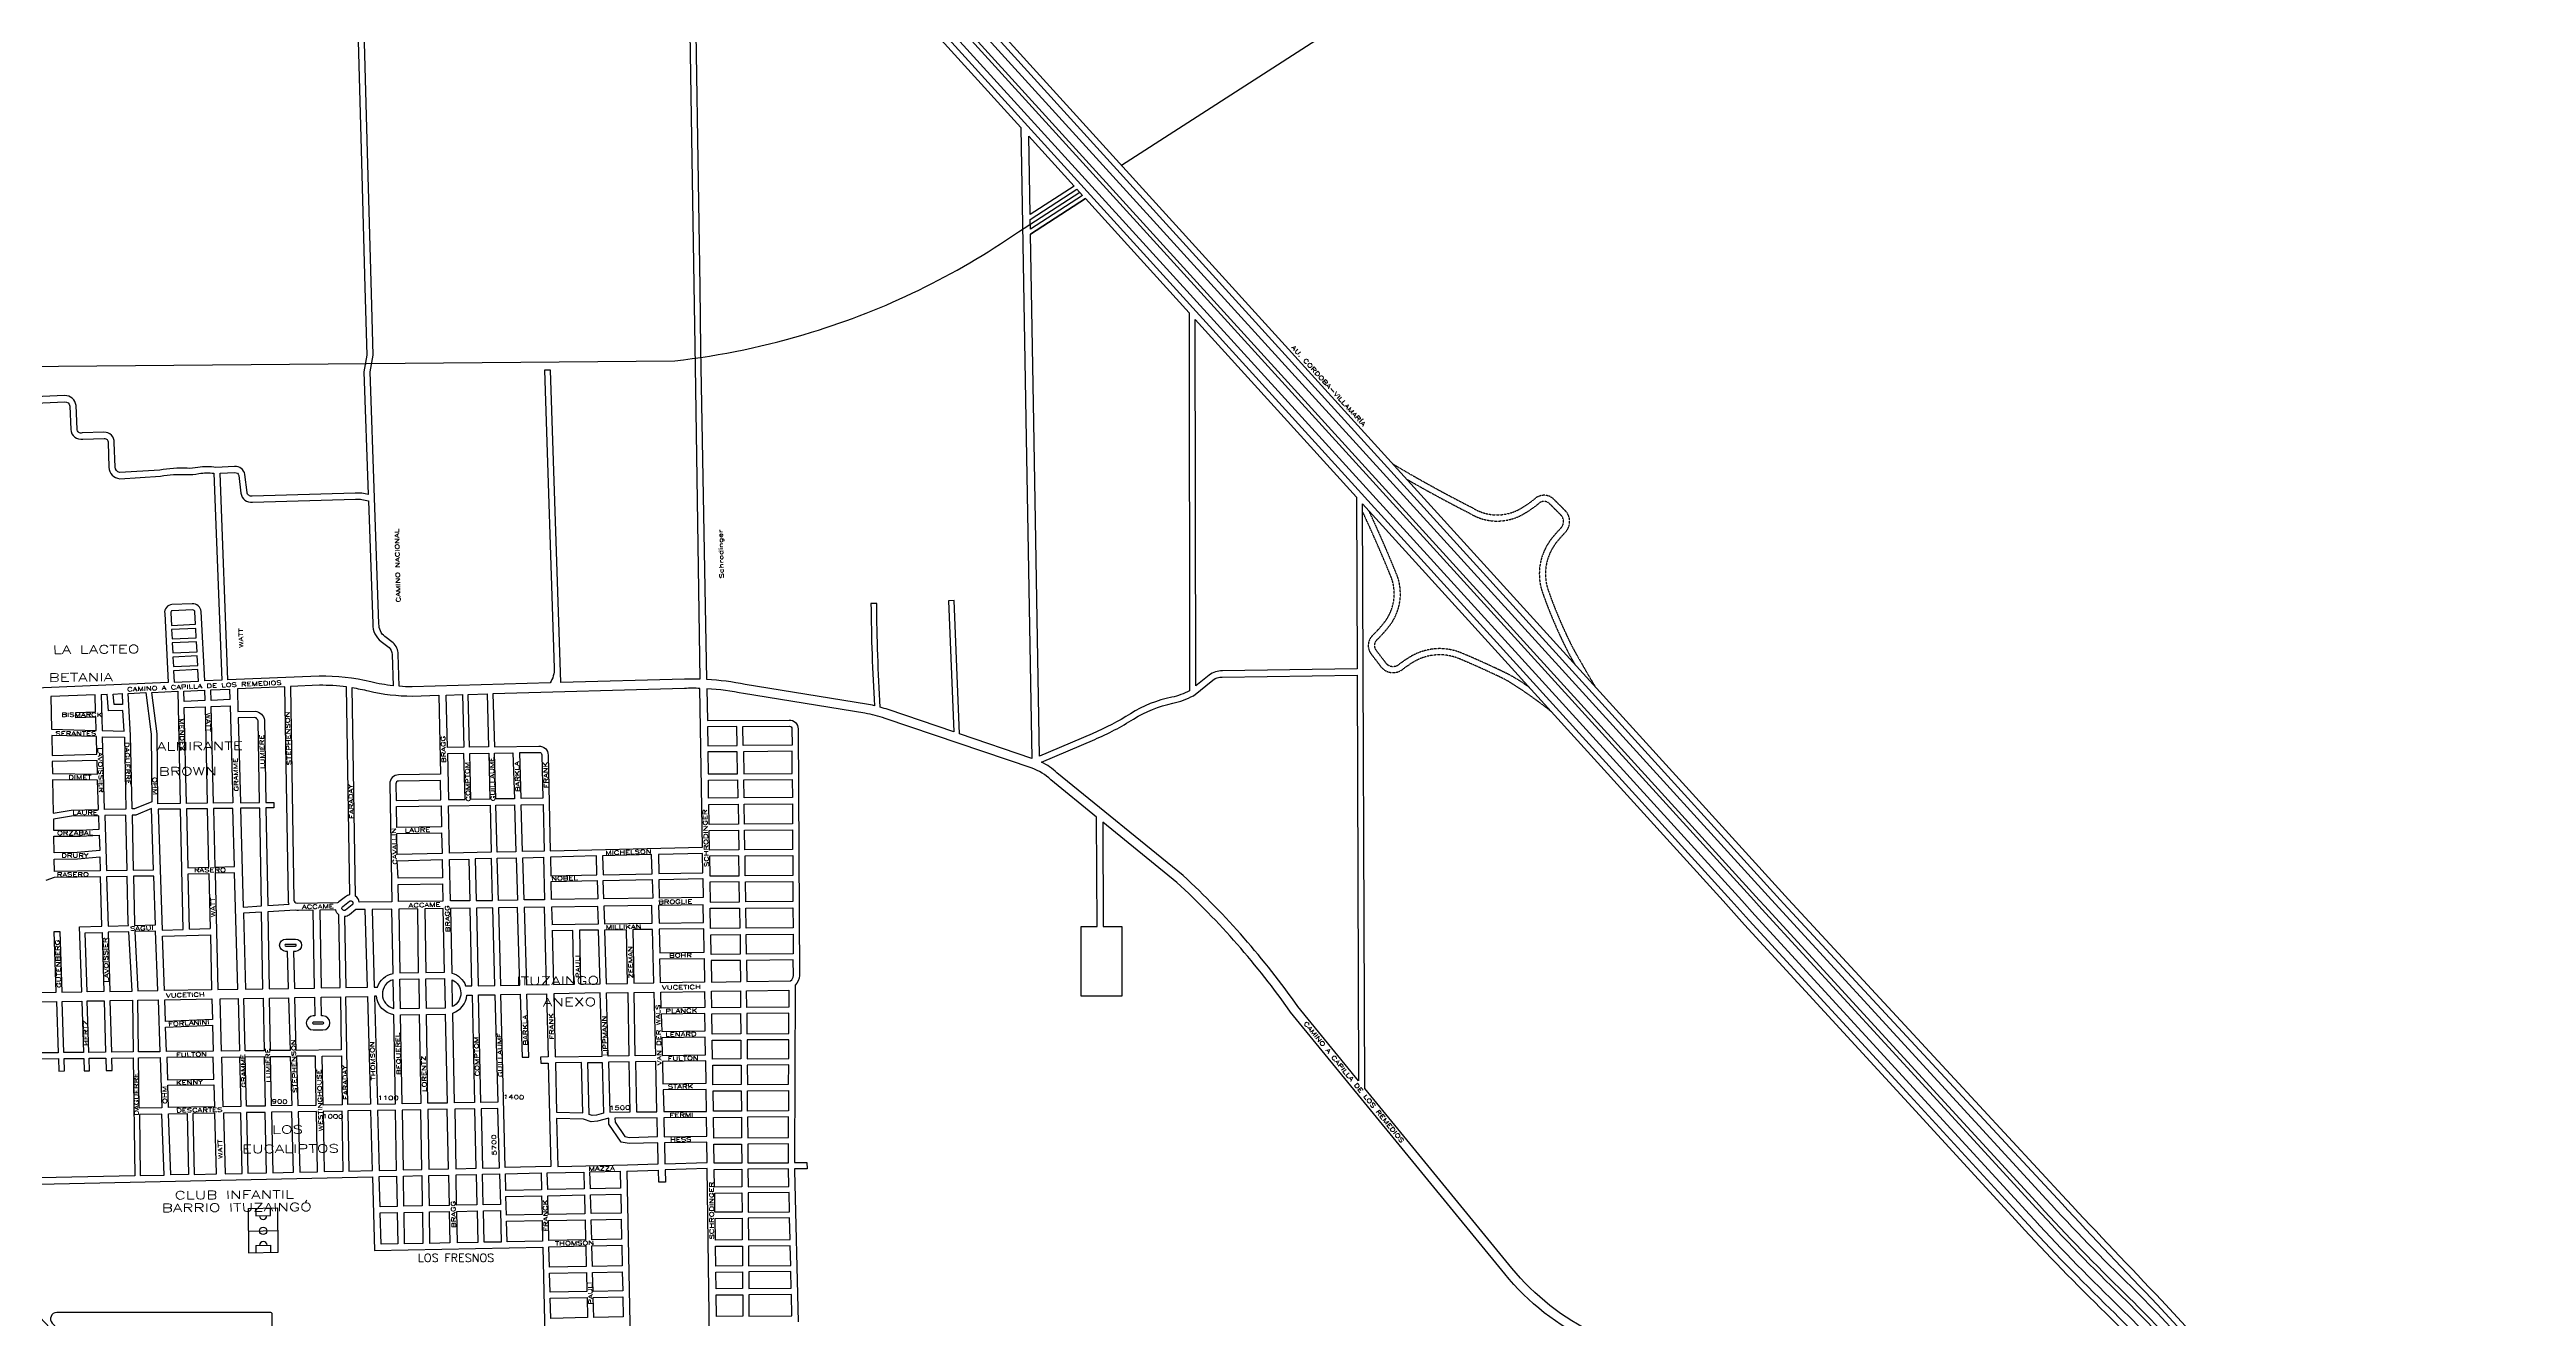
# Model space of a CAD drawing. Header units: millimetres. Extents: x 4374322 to 4409026, y 6503580 to 6534206.
# Drawn here: x 4396154 to 4402188, y 6518503 to 6521593 of the extents above; entities that cross this region are included whole.
import ezdxf

# ---------------------------------------------------------------- set-up
doc = ezdxf.new("R2010")
doc.units = ezdxf.units.MM
doc.linetypes.add('Xref2-Master$0$HIDDEN', pattern=[0.375, 0.25, -0.125])
for name, color, linetype in [('FERROCARRIL', 252, 'VÍAS'), ('LINEA CALLE', 252, 'Continuous'), ('NOMBRE BARRIO', 8, 'Continuous'), ('NOMBRE CALLE', 252, 'Continuous')]:
    doc.layers.add(name, color=color, linetype=linetype)
doc.styles.add('ROMANS', font='romans')
doc.linetypes.add('VÍAS', pattern='A,3.81,[130,ltypeshp.shx,S=6.35,R=0,X=0,Y=0],3.81', length=7.62)

msp = doc.modelspace()

# ---------------------------------------------------------------- linework, layer by layer
at = {"layer": 'FERROCARRIL', "ltscale": 0.3, "transparency": 33554687}
msp.add_line((4398765.9, 6521310.9), (4399699.3, 6521912.7), dxfattribs=at)
msp.add_lwpolyline([(4395197.4, 6520803.6), (4396081.8, 6520820.8), (4397677.6, 6520834.8, 0.046555), (4398010.7, 6520904.2, 0.076926), (4398514.5, 6521148.8), (4398663.9, 6521245.2)], format="xyb", dxfattribs=at)
at = {"layer": 'LINEA CALLE', "transparency": 33554687}
for p, q in [((4397954.5, 6518867), (4397954.5, 6518867)), ((4396638.5, 6518770.2), (4396710.5, 6518771.9)), ((4396638.5, 6518770.2), (4396639.3, 6518662.2)), ((4396656.5, 6518770.6), (4396656.6, 6518752.6)), ((4396692.6, 6518753.5), (4396692.5, 6518771.5)), ((4396711.3, 6518663.9), (4396710.5, 6518771.9)), ((4396638.9, 6518715), (4396710.9, 6518716.7)), ((4396656.6, 6518752.6), (4396692.6, 6518753.5)), ((4396639.3, 6518662.2), (4396711.3, 6518663.9)), ((4396657.2, 6518680.6), (4396693.2, 6518681.5)), ((4396657.2, 6518680.6), (4396657.3, 6518662.6)), ((4396693.3, 6518663.5), (4396693.2, 6518681.5))]:
    msp.add_line(p, q, dxfattribs=at)
for points in [[(4395979.3, 6524015.7, -0.087936), (4396432.7, 6523756.1, -0.032249), (4396567.6, 6523628), (4396929.8, 6523231.3), (4400305.9, 6519521.2), (4400325.3, 6519499.8), (4400724.8, 6519064.6), (4400994.3, 6518771, 0.014035), (4401203, 6518556, -0.023084), (4401365.4, 6518382.6, 0.013224), (4401506.9, 6518225.4, -0.003871), (4401729, 6517987.6, -0.012101), (4401888.2, 6517806.1, 0.020254), (4402005, 6517677.1, -0.009382), (4402102.8, 6517573.7)], [(4402116.6, 6517573.7, 0.009995), (4402012.3, 6517684.2, -0.020254), (4401896, 6517812.6, 0.012101), (4401736.6, 6517994.6, 0.003871), (4401514.3, 6518232.4, -0.013224), (4401373.2, 6518389.2, 0.023084), (4401210.2, 6518563.3, -0.014035), (4401001.8, 6518777.9), (4400734.1, 6519069.6), (4400332.9, 6519506.8), (4400319.5, 6519521.5), (4396956.9, 6523216.5), (4396680.6, 6523518.9, 0.06518), (4396342, 6523844, 0.054311), (4396075.3, 6523995.5, 0.047949)], [(4397490.9, 6522580.8), (4397480.9, 6522571.4), (4396887.9, 6523216.9), (4396676.5, 6523449.1, 0.111269), (4396144.4, 6523895.5, -0.380609), (4396174.6, 6523903.3, -0.049984), (4396418, 6523738.5, -0.032236), (4396550.6, 6523612.4), (4396912.8, 6523215.8), (4400276.5, 6519520.7), (4400308.7, 6519484.6), (4400704.3, 6519053.7), (4400977.7, 6518755.7, 0.014035), (4401187.3, 6518539.9, -0.023084), (4401348.3, 6518368, 0.013224), (4401490.6, 6518209.9, -0.003871), (4401712.5, 6517972.4, -0.012101), (4401870.9, 6517791.7, 0.020254), (4401988.9, 6517661.3, -0.008019), (4402072.3, 6517573.7)], [(4402046.4, 6517573.7, 0.00685), (4401975.4, 6517648, -0.020254), (4401856.3, 6517779.5, 0.012101), (4401698.5, 6517959.5, 0.003871), (4401476.8, 6518196.8, -0.013224), (4401333.8, 6518355.6, 0.023084), (4401174, 6518526.3, -0.014035), (4400963.7, 6518742.9), (4400686.9, 6519044.5), (4400294.7, 6519471.8), (4400251.1, 6519520.3), (4397950.1, 6522053.3), (4397536.1, 6522511.4), (4397491, 6522560.4), (4397501, 6522569.7)], [(4396895.2, 6522027.4), (4396913.5, 6521348.7), (4396922.5, 6521013.2), (4396927, 6520848.2), (4396920.2, 6520808.2), (4396930.7, 6520509.6, 0.066536), (4396899.1, 6520512.9), (4396647.7, 6520505.5, -0.433115), (4396635.7, 6520514.2), (4396630.2, 6520558.3, 0.386089), (4396605.1, 6520577.5), (4396559.9, 6520575.4, 0.080706), (4396515.8, 6520574.8, -0.053089), (4396489.4, 6520573, 0.049636), (4396423, 6520568.9), (4396325.8, 6520562.7, -0.360317), (4396314, 6520576.2), (4396312.1, 6520635.5, 0.436165), (4396287, 6520660.9), (4396233.9, 6520659.1, -0.484763), (4396221.4, 6520668.2), (4396218.9, 6520725.8, 0.398944), (4396191.1, 6520750), (4396119.4, 6520746.9, -0.424808)], [(4397710.5, 6521890.8), (4397723.9, 6521020.4), (4397726.9, 6520820.9), (4397738.6, 6520059.5, 0.014722), (4397701, 6520059.6), (4397400.2, 6520051.1), (4397374.9, 6520812.4), (4397359.9, 6520812), (4397384, 6520086.5, -0.158202), (4397373.6, 6520050.4), (4397037.7, 6520040.9, -0.018066), (4397006.2, 6520042.1), (4397003.7, 6520120.2, 0.192642), (4396991.5, 6520148.2), (4396971.3, 6520163.4, -0.244844), (4396956.9, 6520193.9), (4396935.2, 6520808.3), (4396942.8, 6520848.4), (4396938.7, 6520999.1), (4396929.2, 6521342.4), (4396910.2, 6522028)], [(4397939, 6522043.2), (4398520.5, 6521403), (4398533, 6520692.6), (4398547.5, 6519866.3), (4398371.4, 6519926.1), (4398358.1, 6520250.9), (4398344.1, 6520250.4), (4398357.2, 6519930.9), (4398197, 6519985.3, 0.015917), (4398178.1, 6519991.3, -0.012782), (4398169.4, 6520244.1), (4398155.4, 6520244, 0.012558), (4398163.9, 6519994.9, 0.015962), (4398144.3, 6519998.7), (4397849.3, 6520046.4, 0.037063), (4397755.5, 6520058.8), (4397741.3, 6520863.4), (4397739, 6521014.3), (4397725.5, 6521891.9, 0.385871)], [(4402168.2, 6517573.7, -0.002214), (4402140.5, 6517605.2, -0.021383), (4401966.3, 6517795.3, -0.011179), (4401824.4, 6517956.4), (4401288.7, 6518537, -0.005222), (4401056.9, 6518781.7), (4400771.5, 6519089.5), (4400379.3, 6519512.5), (4400370.3, 6519522.4), (4398070.8, 6522053.8), (4398045.9, 6522053.2), (4400349.4, 6519522), (4400754.6, 6519080.5), (4401018.4, 6518793.1, 0.014035), (4401225.8, 6518579.5, -0.023084), (4401390.3, 6518403.8, 0.013224), (4401530.6, 6518247.9, -0.003871), (4401753.1, 6518009.8, -0.012101), (4401913.3, 6517827, 0.020254), (4402028.4, 6517700, -0.010748), (4402141, 6517580.2, 0.000025), (4402147, 6517573.7)], [(4402188.3, 6517573.7, -0.002947), (4402151.4, 6517615.4, -0.021453), (4401977.6, 6517805.2, -0.011214), (4401835.7, 6517966.4), (4401299.6, 6518547.3, -0.005225), (4401067.9, 6518791.9), (4400785.2, 6519096.8), (4400390.2, 6519522.7), (4398090.6, 6522054.3), (4398450.4, 6522062.6, 0.143979), (4398500.8, 6522026.3), (4398673, 6521965.7), (4398907.1, 6521883.3, -0.226975), (4398963.5, 6521827, 0.205852), (4398975.7, 6521813.8), (4399292.3, 6521642.3)], [(4398677.8, 6521229.9), (4398930.2, 6520952), (4398931.6, 6520032.3, 0.014307), (4398931.7, 6520031.4, -0.071908), (4398888, 6520015.6, 0.089867), (4398787.3, 6519975.2, -0.039147), (4398694.6, 6519926.6), (4398566.3, 6519871.8), (4398552, 6520684.9), (4398543.9, 6521143.6), (4398677.8, 6521229.9), (4398543.9, 6521143.6)], [(4396120.2, 6520731.9), (4396191.7, 6520735, -0.391095), (4396204, 6520724.7), (4396206.4, 6520667.6, 0.457056), (4396235.8, 6520644.2), (4396287.5, 6520645.9, -0.449808), (4396297.1, 6520635.7), (4396299, 6520575.7, 0.379291), (4396325.5, 6520547.7), (4396424.6, 6520554, -0.050203), (4396488.9, 6520558, 0.053089), (4396518.4, 6520560.1, -0.075089), (4396555, 6520561), (4396574.1, 6520057.1), (4396532.4, 6520055.3), (4396523.7, 6520224.2, 0.416323), (4396501.9, 6520243), (4396452.7, 6520241, 0.44299), (4396435, 6520219.7), (4396443, 6520051.5), (4396121.4, 6520038)], [(4396931.3, 6520493.9), (4396941.9, 6520193.9, 0.241805), (4396962.3, 6520151.5), (4396981.5, 6520136.9, -0.184039), (4396988.7, 6520119.7), (4396991.1, 6520043.5, -0.031601), (4396936.8, 6520052.9, 0.061321), (4396811.5, 6520067.1), (4396589.1, 6520057.7), (4396570, 6520560.9), (4396606.1, 6520562.6, -0.382661), (4396615.3, 6520555.9), (4396620.8, 6520512.3, 0.415821), (4396649, 6520490.5), (4396899.5, 6520497.9, -0.076591), (4396931.3, 6520493.9)], [(4399353.2, 6520486.4), (4400231.1, 6519519.9), (4400283.7, 6519461.6), (4400673.3, 6519037.2), (4400952.7, 6518732.8, 0.014035), (4401163.6, 6518515.5, -0.023084), (4401322.4, 6518345.9, 0.000981), (4401332.8, 6518333.8), (4401222, 6517826.3, -0.034898), (4400761.1, 6518027), (4399919.7, 6518465.6, -0.109355), (4399716.6, 6518625.5), (4399358.5, 6519063), (4399353.2, 6520486.4)], [(4396612, 6520036.1), (4396613.5, 6519980.8), (4396655.5, 6519981.3, -0.347999), (4396677.8, 6519959.7), (4396681.4, 6519759.1), (4396700.5, 6519759.3), (4396700.7, 6519746.1), (4396681.7, 6519745.9), (4396686, 6519508.3), (4396737.9, 6519511.4, -0.093695), (4396736.2, 6519520.2), (4396727.4, 6520041), (4396612, 6520036.1)], [(4396877.6, 6520040.8, 0.033262), (4396812.1, 6520044.6), (4396741.1, 6520041.6), (4396749.9, 6519521.7, 0.415232), (4396757.5, 6519514.3), (4396857.1, 6519515.7, -0.037343), (4396859.4, 6519517.8), (4396875.5, 6519530.5, -0.143011), (4396886.1, 6519534.8), (4396877.6, 6520040.8)], [(4396891.3, 6520038.9, -0.020772), (4396931.5, 6520031, 0.058557), (4397038, 6520018.4), (4397102.7, 6520020.2), (4397106.6, 6519827.9), (4397004.4, 6519826.4, 0.421717), (4396983.3, 6519804.6), (4396988.3, 6519517.5), (4396908.6, 6519516.4, 0.219574), (4396899.9, 6519531.2), (4396899.9, 6519531.2), (4396891.3, 6520038.9)], [(4399910, 6518445.3, -0.109355), (4399699.2, 6518611.3), (4399177.4, 6519248.7, 0.053363), (4398900.8, 6519564.6), (4398720, 6519711.6), (4398721.3, 6519457.2), (4398766.2, 6519457.2), (4398766.2, 6519287.6), (4398667.7, 6519287.6), (4398667.7, 6519457.2), (4398706.3, 6519457.2), (4398704.9, 6519723.8), (4398593.5, 6519814.4, 0.112001), (4398547.8, 6519842.5), (4398189.7, 6519964.1, 0.043761), (4398140.7, 6519976.5), (4397845.2, 6520024.3, 0.036602), (4397755.8, 6520036.2), (4397757, 6519958.5), (4397956.3, 6519960, -0.422035), (4397977.9, 6519938.6), (4397981.4, 6519337.6, -0.22354), (4397970.4, 6519314.6), (4397969.5, 6518882.2), (4397999.5, 6518882.4), (4398000.2, 6518867.4), (4397969.5, 6518867.2), (4397969.5, 6518863.3), (4397978.1, 6518494.2)], [(4396815.8, 6519307.6), (4396862.5, 6519308.3), (4396859.5, 6519485.5), (4396859.5, 6519485.5), (4396859.5, 6519485.5, -0.179488), (4396852, 6519497.6), (4396812.6, 6519497.1), (4396815.8, 6519307.6)], [(4396876.3, 6519308.6), (4396928.7, 6519309.4), (4396923.5, 6519498.6), (4396923.5, 6519498.6), (4396923.5, 6519498.6), (4396900.9, 6519498.3), (4396884.8, 6519485.6, -0.153512), (4396873.3, 6519481.2), (4396873.3, 6519481.2), (4396873.3, 6519481.2), (4396876.3, 6519308.6)], [(4396991.6, 6519327.7, 0.77358), (4396992.8, 6519257.8), (4396991.6, 6519327.7)], [(4396950.5, 6519287.3), (4396945.9, 6519287.2), (4396953.1, 6519024.6), (4396953.1, 6519024.6), (4396996.9, 6519025.3), (4396993.1, 6519242.5, -0.336686), (4396950.5, 6519287.3)], [(4397183.9, 6519290.4), (4397189.9, 6519028.5), (4397141.1, 6519027.7), (4397136.7, 6519246.4, 0.29629), (4397171.1, 6519290.2), (4397183.9, 6519290.4)]]:
    msp.add_lwpolyline(points, format="xyb", dxfattribs=at)
for points in [[(4398539.7, 6521381.9), (4398650.3, 6521260.2), (4398543.1, 6521191), (4398539.7, 6521381.9)], [(4396512.5, 6520150.4), (4396453.4, 6520147.7), (4396454.6, 6520123.4), (4396513.7, 6520126), (4396512.5, 6520150.4)], [(4396280.5, 6520022.1), (4396283, 6519934.3), (4396336, 6519932.9), (4396333.3, 6519983), (4396297.8, 6519982.6), (4396294.5, 6520022.7)], [(4396280.5, 6520022.1), (4396294.5, 6520022.7)], [(4396403.5, 6519761.1), (4396361.6, 6519743.6), (4396355.3, 6519743.5), (4396351.6, 6519923.2), (4396346.1, 6520024.9), (4396388.6, 6520026.7), (4396401.2, 6519931.5), (4396402, 6519925.7), (4396403.5, 6519761.1)], [(4396466.6, 6520030), (4396473, 6519756.5), (4396418.5, 6519755.8), (4396416.9, 6519926.8), (4396403.6, 6520027.3), (4396466.6, 6520030)], [(4396482.2, 6520005.3), (4396481.6, 6520030.6), (4396532.2, 6520032.8), (4396532.8, 6520007.3), (4396482.1, 6520005.3)], [(4396547.2, 6520033.4), (4396593.1, 6520035.3), (4396593.8, 6520009.8), (4396547.8, 6520007.9), (4396547.2, 6520033.4)], [(4396265.5, 6520021.5), (4396157.7, 6520017), (4396159.4, 6519937.4), (4396268, 6519934.6), (4396267.1, 6519967), (4396218.6, 6519965.1), (4396218.1, 6519978.1), (4396266.7, 6519980), (4396265.5, 6520021.5)], [(4397759, 6519828.7), (4397830.5, 6519829.2), (4397829.7, 6519882.8), (4397758.2, 6519882.3), (4397759, 6519828.7)], [(4397963.6, 6519815.2), (4397963.9, 6519771.2), (4397846.4, 6519770.3), (4397845.7, 6519814.3), (4397963.6, 6519815.2)], [(4397000.1, 6519698.6), (4396999.3, 6519749.1), (4397108.1, 6519750.8), (4397109.2, 6519700.3), (4397000.1, 6519698.6)], [(4397359.4, 6519641), (4397306.9, 6519639.8), (4397303.5, 6519753.7), (4397356.7, 6519754.5), (4397359.4, 6519641)], [(4397760.9, 6519705.9), (4397760.2, 6519754.7), (4397831.6, 6519755.2), (4397832.4, 6519706.5), (4397760.9, 6519705.9)], [(4397003.8, 6519574.7), (4397001.6, 6519617.4), (4397001.6, 6519617.4), (4397001.6, 6519617.4), (4397110.8, 6519620), (4397111.7, 6519575.7), (4397003.8, 6519574.7)], [(4397178.6, 6519520), (4397178.6, 6519520), (4397131.1, 6519519.4), (4397129.1, 6519620.5), (4397176.2, 6519621.6), (4397178.6, 6519520)], [(4397638.9, 6519585.9), (4397745.8, 6519587.9), (4397745.1, 6519635.3), (4397637.7, 6519632.7), (4397638.9, 6519585.9)], [(4396111.1, 6519296.1), (4396170.6, 6519297.1), (4396165.6, 6519444.9), (4396179.3, 6519445.1), (4396184.3, 6519297.3), (4396232.7, 6519298.1), (4396227.7, 6519456.8), (4396282, 6519458), (4396278.5, 6519578.1), (4396165.4, 6519576.3), (4396145.5, 6519569.1)], [(4396495.2, 6519450.8), (4396492, 6519585.4), (4396542.7, 6519586.6), (4396545.8, 6519452.3)], [(4396564.3, 6519303.5), (4396613, 6519304.3), (4396605.3, 6519588.2), (4396557.7, 6519587), (4396557.7, 6519587), (4396557.7, 6519587), (4396564.3, 6519303.5)], [(4397376.1, 6519566.9), (4397488.4, 6519569.1), (4397489.7, 6519524.2), (4397377.2, 6519522.7), (4397376.1, 6519566.9)], [(4397622.7, 6519571.7), (4397623.9, 6519526), (4397504.6, 6519524.4), (4397503.4, 6519569.4), (4397622.7, 6519571.7)], [(4397763.1, 6519565.3), (4397763.8, 6519516.5), (4397835.3, 6519517), (4397834.5, 6519565.8), (4397763.1, 6519565.3)], [(4397300.2, 6519314.7), (4397294.6, 6519503.6), (4397248.1, 6519502.9), (4397253, 6519313.9)], [(4397378.1, 6519461.9), (4397491.3, 6519463.5), (4397490.2, 6519506.2), (4397377.6, 6519504.7), (4397378.6, 6519462)], [(4397764.8, 6519452.2), (4397764, 6519501.5), (4397835.5, 6519502), (4397836.3, 6519452.8), (4397764.8, 6519452.2)], [(4397965.8, 6519453.7), (4397851.3, 6519452.9), (4397850.5, 6519502.1), (4397965.5, 6519503), (4397965.8, 6519453.7)], [(4396286.6, 6519299), (4396245.7, 6519298.3), (4396241.1, 6519442.1), (4396282.4, 6519443), (4396286.6, 6519299)], [(4396301.6, 6519299.2), (4396355.7, 6519300.1), (4396347.3, 6519444.5), (4396297.4, 6519443.4), (4396301.6, 6519299.2)], [(4396417.9, 6519301.1), (4396412.9, 6519445.9), (4396362.1, 6519444.8), (4396369.1, 6519300.3), (4396417.9, 6519301.1)], [(4396495.2, 6519450.8), (4396545.8, 6519452.3)], [(4397378.9, 6519447), (4397382, 6519316), (4397432, 6519316.8), (4397429.5, 6519447.6), (4397378.3, 6519446.9)], [(4397495.4, 6519317.8), (4397491.8, 6519448.5), (4397445.6, 6519447.9), (4397448, 6519317), (4397495.4, 6519317.8)], [(4397562.5, 6519318.8), (4397560, 6519449.4), (4397506.7, 6519448.7), (4397510.3, 6519318), (4397562.5, 6519318.8)], [(4397747.9, 6519451.9), (4397639.5, 6519450.5), (4397640.9, 6519393.2), (4397748.8, 6519394.6), (4397747.9, 6519451.9)], [(4397749, 6519379.6), (4397749.9, 6519321.8), (4397642.7, 6519320.1), (4397641.3, 6519378.2), (4397749, 6519379.6)], [(4397766.8, 6519322), (4397838.2, 6519323.2), (4397837.5, 6519374.7), (4397766, 6519374.2), (4397766.8, 6519321.5)], [(4397253, 6519313.9), (4397300.2, 6519314.7)], [(4397767.1, 6519299.5), (4397837.6, 6519300.7), (4397837.9, 6519260), (4397767.7, 6519259.4), (4397767.1, 6519299.5)], [(4397852.6, 6519300.9), (4397955.4, 6519302.5), (4397955.3, 6519260.8), (4397852.9, 6519260.1), (4397852.6, 6519300.9)], [(4396111.8, 6519273.6), (4396171.3, 6519274.6), (4396175.5, 6519149.9), (4396115.5, 6519149.3), (4396111.8, 6519273.6)], [(4396185.1, 6519274.8), (4396233.4, 6519275.6), (4396237.4, 6519150.5), (4396189.2, 6519150.1), (4396185.1, 6519274.8)], [(4396246.4, 6519275.8), (4396287.3, 6519276.5), (4396290.9, 6519151.1), (4396250.4, 6519150.7), (4396246.4, 6519275.8)], [(4396435, 6519278.9), (4396549.9, 6519280.8), (4396551, 6519231), (4396436.8, 6519226.2), (4396435, 6519278.9)], [(4397365.3, 6519293.2), (4397368.9, 6519139.7), (4397350.6, 6519139.4), (4397351.3, 6519124.4), (4397369.3, 6519124.7), (4397375.2, 6518872.5), (4397264.4, 6518870.1), (4397257.5, 6519138.2), (4397253.6, 6519291.5), (4397300.9, 6519292.2), (4397305.4, 6519138.8), (4397321.7, 6519139), (4397317.2, 6519292.5), (4397365.3, 6519293.2)], [(4397626.8, 6519297.3), (4397630.6, 6519143.2), (4397581.3, 6519142.5), (4397578.3, 6519296.6), (4397626.8, 6519297.3)], [(4397955.2, 6519245.8), (4397853, 6519245.1), (4397853.4, 6519195.9), (4397955.1, 6519196.6), (4397955.2, 6519245.8)], [(4397752.6, 6519144.9), (4397751.9, 6519187.9), (4397646, 6519186.5), (4397647.1, 6519143.4), (4397752.6, 6519144.9)], [(4397955.1, 6519181.6), (4397853.5, 6519180.9), (4397853.8, 6519134.8), (4397955, 6519135.5), (4397955.1, 6519181.6)], [(4396115.9, 6519134.9), (4396176, 6519135.4), (4396177, 6519105.2), (4396190.7, 6519105.4), (4396189.7, 6519135.6), (4396237.9, 6519136), (4396238.8, 6519105.8), (4396251.8, 6519105.9), (4396250.8, 6519136.2), (4396291.4, 6519136.6), (4396292.2, 6519106.2), (4396307.2, 6519106.4), (4396306.4, 6519136.7), (4396358.1, 6519137.2), (4396361.8, 6518850.2), (4396361.8, 6518850.2), (4396361.8, 6518850.2), (4395825.1, 6518838.3)], [(4396373, 6519014.5), (4396371.4, 6519137.4), (4396423.6, 6519137.9), (4396427.8, 6519015.8), (4396373, 6519014.9)], [(4396740.9, 6519141), (4396744.3, 6519021.1), (4396695, 6519020.3), (4396692.8, 6519140.5), (4396740.9, 6519141)], [(4397500.7, 6519126.4), (4397504.2, 6519002.4), (4397486.5, 6518997.7), (4397475.9, 6518996.8), (4397468.9, 6518999.2), (4397465.4, 6519126), (4397500.7, 6519126.4)], [(4397631, 6519128.2), (4397581.6, 6519127.5), (4397583.9, 6519005.8), (4397634, 6519006.2), (4397631, 6519128.2)], [(4397648.7, 6519074.2), (4397753.7, 6519075.6), (4397752.8, 6519129.9), (4397647.5, 6519128.4), (4397648.8, 6519074.2)], [(4397955, 6519120.5), (4397853.9, 6519119.8), (4397854.3, 6519072.3), (4397954.9, 6519073.1), (4397955, 6519120.5)], [(4397649.2, 6519059.2), (4397650.5, 6519006.3), (4397754.7, 6519007.1), (4397753.9, 6519060.6), (4397649, 6519059.2)], [(4397954.9, 6519058.1), (4397954.8, 6519008.6), (4397854.7, 6519007.8), (4397854.4, 6519057.3), (4397954.9, 6519058.1)], [(4396759.7, 6519006), (4396763.9, 6518859), (4396807, 6518860), (4396804.5, 6519006.7), (4396759.7, 6519006)], [(4397000, 6518849.2), (4397001.3, 6518775.5), (4396959.8, 6518774.7), (4396957.8, 6518848.3), (4397000, 6518849.2)], [(4397126.3, 6518852), (4397127.8, 6518777.9), (4397079.7, 6518777), (4397078.5, 6518851), (4397126.3, 6518852)], [(4397144.6, 6518852.4), (4397194, 6518853.5), (4397195.7, 6518779.2), (4397146.1, 6518778.2), (4397144.6, 6518852.4)], [(4397209.2, 6518853.9), (4397250.7, 6518854.8), (4397252.6, 6518780.3), (4397211, 6518779.5), (4397209.2, 6518853.9)], [(4397264.8, 6518855.1), (4397351.7, 6518857), (4397352.7, 6518816.2), (4397265.9, 6518814.6), (4397264.8, 6518855.1)], [(4397560.5, 6518861.6), (4397581.4, 6517831.1), (4397771.1, 6517805.6), (4397756.8, 6518867.8), (4397654.3, 6518864.6), (4397655.2, 6518834.4), (4397638.3, 6518835), (4397637.6, 6518864)], [(4397560.5, 6518861.6), (4397560.5, 6518861.6), (4397637.6, 6518864)], [(4397063.8, 6518685.3), (4397019.3, 6518684.4), (4397018, 6518761), (4397062.6, 6518761.9), (4397063.8, 6518685.3)], [(4397370.8, 6518692.3), (4397369.7, 6518741.2), (4397458.9, 6518742.9), (4397460.1, 6518694), (4397370.8, 6518692.3)], [(4397548.1, 6518695.6), (4397475.1, 6518694.3), (4397473.9, 6518743.2), (4397547.1, 6518744.6), (4397548.1, 6518695.6)], [(4397775.6, 6518746.2), (4397841.6, 6518746.7), (4397842, 6518694), (4397776.4, 6518693.5), (4397775.6, 6518746.2)], [(4397549.4, 6518631), (4397476.8, 6518629.6), (4397475.5, 6518679.5), (4397548.4, 6518680.9), (4397549.4, 6518631)], [(4397550.6, 6518570), (4397478.4, 6518568.7), (4397477.2, 6518614.8), (4397549.7, 6518616.2), (4397550.6, 6518570)], [(4397778.2, 6518574.9), (4397777.6, 6518615.4), (4397842.6, 6518615.9), (4397842.8, 6518575.4), (4397778.2, 6518574.9)], [(4397551.9, 6518506.3), (4397480.1, 6518504.9), (4397478.8, 6518553.9), (4397550.9, 6518555.3), (4397551.9, 6518506.3)], [(4397779.3, 6518507.7), (4397778.5, 6518559.9), (4397843, 6518560.4), (4397843.3, 6518508.2), (4397779.3, 6518507.7)], [(4397961.6, 6518561.3), (4397858, 6518560.5), (4397858.3, 6518508.3), (4397962.8, 6518509.1), (4397961.6, 6518561.3)]]:
    msp.add_lwpolyline(points, dxfattribs=at)
for points in [[(4398671, 6521237.4), (4398543.7, 6521155.3), (4398543.3, 6521179.3), (4398657.1, 6521252.7)], [(4396920.2, 6520808.2), (4396920.2, 6520808.2)], [(4396510.8, 6520183.1), (4396451.9, 6520180.5), (4396452.9, 6520157.7), (4396512, 6520160.4)], [(4396514.2, 6520116.1), (4396455, 6520113.4), (4396456.1, 6520090.1), (4396515.4, 6520092.8)], [(4396457.9, 6520052.2), (4396517.4, 6520054.7), (4396515.9, 6520082.8), (4396456.6, 6520080.1)], [(4396331.1, 6520024.3), (4396332.5, 6519998), (4396311.6, 6519997.8), (4396309.5, 6520023.4)], [(4397220.5, 6520023.6), (4397223.8, 6519894.5), (4397177.6, 6519893.8), (4397174.3, 6520022.3)], [(4396482.5, 6519990.3), (4396533.2, 6519992.3), (4396538.7, 6519757.3), (4396488, 6519756.7)], [(4396548.2, 6519992.9), (4396594.2, 6519994.8), (4396600.6, 6519758.1), (4396600.6, 6519758.1), (4396553.7, 6519757.5)], [(4397160.1, 6520021.9), (4397163.4, 6519893.6), (4397123.6, 6519893), (4397121, 6520020.8)], [(4396269.7, 6519876.8), (4396268.5, 6519919.6), (4396159.7, 6519922.3), (4396160.7, 6519873.7)], [(4396340.3, 6519743.2), (4396288.7, 6519742.3), (4396283.5, 6519919.3), (4396336.7, 6519917.9)], [(4397757.3, 6519943.5), (4397758, 6519897.3), (4397829.4, 6519897.8), (4397828.7, 6519944)], [(4396271.1, 6519828.2), (4396270.2, 6519861.8), (4396160.9, 6519858.7), (4396161.5, 6519829.5)], [(4397166.7, 6519766.7), (4397163.8, 6519878.6), (4397123.9, 6519878), (4397126.2, 6519766.1)], [(4397227.1, 6519767.6), (4397180.8, 6519766.9), (4397178, 6519878.8), (4397224.2, 6519879.5)], [(4397286.7, 6519768.5), (4397241.3, 6519767.8), (4397238.4, 6519879.7), (4397283.4, 6519880.4)], [(4397844.7, 6519882.9), (4397845.5, 6519829.3), (4397963.5, 6519830.2), (4397963.2, 6519883.8)], [(4396271.6, 6519813.2), (4396161.8, 6519814.5), (4396163.4, 6519733.5), (4396206.8, 6519740.8), (4396273.7, 6519742)], [(4397759.3, 6519813.7), (4397830.7, 6519814.2), (4397831.4, 6519770.2), (4397759.9, 6519769.7)], [(4396164.2, 6519692), (4396228.7, 6519692.2), (4396275, 6519694.5), (4396274.1, 6519727), (4396208.2, 6519725.8), (4396163.7, 6519718.4)], [(4396343.4, 6519594.1), (4396340.6, 6519728.2), (4396289.1, 6519727.3), (4396293, 6519593.3)], [(4396407.8, 6519595.1), (4396402.6, 6519744.5), (4396364.7, 6519728.7), (4396355.6, 6519728.5), (4396358.4, 6519594.4)], [(4396429.1, 6519448.7), (4396480.2, 6519450.3), (4396473.3, 6519743.3), (4396419, 6519742.6), (4396419, 6519742.6), (4396419, 6519742.6)], [(4396491.7, 6519600.4), (4396542.3, 6519601.6), (4396539, 6519744.1), (4396488.3, 6519743.5)], [(4396604.9, 6519603.2), (4396604.9, 6519603.2), (4396601, 6519744.9), (4396554, 6519744.3), (4396557.3, 6519602), (4396604.9, 6519603.2)], [(4396666.3, 6519745.7), (4396666.3, 6519745.7), (4396619.9, 6519745.1), (4396626.4, 6519504.7), (4396670.7, 6519507.4), (4396666.3, 6519745.7)], [(4397128.8, 6519635.5), (4397126.5, 6519751.1), (4397227.5, 6519752.6), (4397230.5, 6519637.9)], [(4397290.6, 6519639.4), (4397244.6, 6519638.3), (4397241.7, 6519752.8), (4397287.2, 6519753.5)], [(4397964, 6519756.2), (4397964.3, 6519707.4), (4397847.4, 6519706.6), (4397846.6, 6519755.3)], [(4396276.6, 6519642.3), (4396222, 6519637.1), (4396165.3, 6519636.4), (4396164.5, 6519677), (4396229.1, 6519677.2), (4396275.5, 6519679.6)], [(4397109.5, 6519685.3), (4397110.5, 6519635), (4397001.3, 6519632.4), (4397000.4, 6519683.6)], [(4397761.1, 6519690.9), (4397832.6, 6519691.5), (4397833.3, 6519644), (4397761.9, 6519643.5)], [(4397964.4, 6519692.4), (4397964.6, 6519645), (4397848.3, 6519644.1), (4397847.6, 6519691.6)], [(4396277, 6519627.2), (4396278, 6519593.1), (4396166.3, 6519591.3), (4396165.6, 6519621.4), (4396222.8, 6519622.1)], [(4397193.8, 6519520.2), (4397233.5, 6519520.8), (4397230.8, 6519622.9), (4397191.5, 6519622)], [(4397245, 6519623.3), (4397291, 6519624.4), (4397294.1, 6519521.6), (4397247.7, 6519520.9)], [(4397307.3, 6519624.8), (4397357.4, 6519626), (4397359.9, 6519522.5), (4397310.4, 6519521.8)], [(4397488, 6519583), (4397486.7, 6519629.1), (4397374.7, 6519626.4), (4397375.8, 6519580.8)], [(4397503, 6519583.2), (4397622.4, 6519585.5), (4397621.2, 6519632.3), (4397501.7, 6519629.4)], [(4397762.1, 6519628.5), (4397762.8, 6519580.3), (4397834.3, 6519580.8), (4397833.6, 6519629)], [(4397964.7, 6519630), (4397965, 6519581.8), (4397849.3, 6519581), (4397848.6, 6519629.2)], [(4396346.4, 6519459.5), (4396346.1, 6519465.5), (4396343.7, 6519579.1), (4396293.5, 6519578.3), (4396297, 6519458.4)], [(4396412.4, 6519460.9), (4396408.3, 6519580.1), (4396358.7, 6519579.4), (4396361.1, 6519465.7), (4396361.3, 6519459.8)], [(4397004.8, 6519517.7), (4397004, 6519559.9), (4397112, 6519560.9), (4397112.8, 6519519.1)], [(4397746, 6519574), (4397746.7, 6519527.7), (4397640.3, 6519526.2), (4397639.2, 6519572)], [(4397965.4, 6519518), (4397850.3, 6519517.1), (4397849.5, 6519566), (4397965.1, 6519566.8)], [(4396674.4, 6519305.3), (4396670.9, 6519492.4), (4396626.8, 6519489.7), (4396631.9, 6519304.6)], [(4396923, 6519516.6), (4396923, 6519516.6), (4396923, 6519516.6)], [(4397007.8, 6519344.1), (4397053.6, 6519344.9), (4397051.3, 6519500.3), (4397005.1, 6519499.7)], [(4397070.9, 6519345.1), (4397116.3, 6519345.9), (4397113.2, 6519501.1), (4397068.5, 6519500.5)], [(4397198.6, 6519313.1), (4397238.8, 6519313.7), (4397233.9, 6519502.8), (4397194.2, 6519502.2)], [(4397316.5, 6519314.9), (4397364.7, 6519315.7), (4397360.3, 6519504.5), (4397310.9, 6519503.8)], [(4397622.6, 6519465.2), (4397621.6, 6519508), (4397505.1, 6519506.4), (4397506.3, 6519463.7)], [(4397747.7, 6519466.9), (4397747, 6519509.7), (4397638.1, 6519508.2), (4397639.1, 6519465.5)], [(4396549.3, 6519303.2), (4396434.2, 6519301.4), (4396429.6, 6519433.7), (4396546.2, 6519437.3)], [(4397626.3, 6519319.8), (4397623, 6519450.2), (4397575.3, 6519449.6), (4397577.8, 6519319.1)], [(4397765, 6519437.2), (4397836.5, 6519437.8), (4397837.2, 6519389.7), (4397765.8, 6519389.2)], [(4397965.8, 6519438.7), (4397966.1, 6519390.7), (4397852.2, 6519389.8), (4397851.5, 6519437.9)], [(4397055, 6519257.7), (4397009.3, 6519256.9), (4397008.1, 6519329.1), (4397053.9, 6519329.9)], [(4397118.1, 6519258.6), (4397072.3, 6519257.9), (4397071.2, 6519330.1), (4397116.6, 6519330.9)], [(4397750.2, 6519299.3), (4397750.8, 6519260.2), (4397644.2, 6519258.7), (4397643.3, 6519297.6)], [(4396356.2, 6519277.6), (4396357.9, 6519151.7), (4396305.9, 6519151.2), (4396302.3, 6519276.7)], [(4396418.7, 6519278.6), (4396423.1, 6519152.3), (4396371.2, 6519151.8), (4396369.5, 6519277.8)], [(4396570, 6519281.1), (4396614.3, 6519281.8), (4396617.1, 6519154.2), (4396573.6, 6519153.8)], [(4396628.1, 6519282), (4396674.8, 6519282.8), (4396677.1, 6519154.8), (4396630.9, 6519154.4)], [(4396740.5, 6519155.5), (4396692.5, 6519155), (4396690.2, 6519283), (4396736.9, 6519283.8)], [(4396876.6, 6519286.1), (4396929.3, 6519286.9), (4396936.4, 6519024.3), (4396936.4, 6519024.3), (4396936.4, 6519024.3), (4396881.1, 6519023.4), (4396881.1, 6519023.4), (4396881.1, 6519023.4)], [(4397009.6, 6519241.9), (4397055.2, 6519242.7), (4397058.5, 6519026.3), (4397013.4, 6519025.6), (4397013.4, 6519025.6)], [(4397072.5, 6519242.9), (4397118.4, 6519243.6), (4397122.7, 6519027.4), (4397075.8, 6519026.6)], [(4397199.1, 6519290.6), (4397239.4, 6519291.2), (4397246.1, 6519029.4), (4397205.2, 6519028.8)], [(4397496, 6519295.3), (4397382.6, 6519293.5), (4397386.2, 6519139.9), (4397500.3, 6519141.4)], [(4397562.9, 6519296.3), (4397565.9, 6519142.3), (4397515.2, 6519141.6), (4397511, 6519295.5)], [(4397751.1, 6519245.2), (4397644.6, 6519243.7), (4397645.7, 6519201.5), (4397751.7, 6519202.9)], [(4397768, 6519244.4), (4397838, 6519245), (4397838.4, 6519195.8), (4397768.7, 6519195.3)], [(4396437.3, 6519212), (4396551.4, 6519216.8), (4396552.9, 6519153.6), (4396439.4, 6519152.5)], [(4397769, 6519180.3), (4397838.5, 6519180.8), (4397838.8, 6519134.7), (4397769.7, 6519134.2)], [(4396439.9, 6519138), (4396441.7, 6519084.1), (4396554.4, 6519085.4), (4396552.8, 6519139.1)], [(4396617.4, 6519139.8), (4396620.1, 6519019), (4396577.5, 6519018.3), (4396574.1, 6519139.3)], [(4396677.4, 6519140.4), (4396679.6, 6519020), (4396633.9, 6519019.3), (4396631.2, 6519139.9)], [(4396759.3, 6519021.3), (4396804.3, 6519022.1), (4396802.3, 6519141.6), (4396755.9, 6519141.1)], [(4396865.3, 6519142.2), (4396867.4, 6519023.1), (4396820.6, 6519022.4), (4396818.6, 6519141.7)], [(4397386.6, 6519124.9), (4397389.4, 6519005), (4397453.8, 6519003.1), (4397450.4, 6519125.8)], [(4397568.6, 6519005.7), (4397566.2, 6519127.3), (4397515.7, 6519126.7), (4397519, 6519005.3), (4397568.6, 6519005.7)], [(4397769.9, 6519119.2), (4397838.9, 6519119.7), (4397839.3, 6519072.2), (4397770.6, 6519071.7)], [(4396554.8, 6519072), (4396556.3, 6519018), (4396444.1, 6519016.1), (4396442.2, 6519070.7)], [(4397770.9, 6519056.7), (4397839.4, 6519057.2), (4397839.7, 6519007.7), (4397771.6, 6519007.2)], [(4396373.2, 6518999.5), (4396375.1, 6518850.5), (4396433.5, 6518851.8), (4396428.3, 6519000.4)], [(4396493, 6518853.1), (4396449.7, 6518852.1), (4396444.6, 6519000.7), (4396489.8, 6519001.5)], [(4396503.6, 6519001.7), (4396506.8, 6518853.4), (4396561, 6518854.6), (4396556.7, 6519002.6)], [(4396578, 6519002.9), (4396582.2, 6518855), (4396623.6, 6518855.9), (4396620.4, 6519003.6)], [(4396634.2, 6519003.9), (4396637.4, 6518856.3), (4396682.6, 6518857.2), (4396679.9, 6519004.6)], [(4396748.9, 6518858.7), (4396744.7, 6519005.7), (4396695.3, 6519004.9), (4396698, 6518857.6)], [(4396823.4, 6518860.4), (4396870.1, 6518861.4), (4396867.6, 6519007.7), (4396820.9, 6519007)], [(4396936.8, 6519008.9), (4396881.4, 6519008), (4396883.8, 6518861.7), (4396940.8, 6518862.9)], [(4396953.5, 6519009.2), (4396957.4, 6518863.3), (4396999.7, 6518864.2), (4396997.2, 6519009.9)], [(4397013.6, 6519010.2), (4397016.2, 6518864.6), (4397061, 6518865.6), (4397058.8, 6519010.9)], [(4397076.1, 6519011.2), (4397078.3, 6518866), (4397078.3, 6518866), (4397126, 6518867), (4397123, 6519012)], [(4397144.3, 6518867.4), (4397144.3, 6518867.4), (4397193.6, 6518868.5), (4397190.3, 6519013.1), (4397141.4, 6519012.3)], [(4397205.6, 6519013.4), (4397208.9, 6518868.9), (4397250.3, 6518869.8), (4397246.5, 6519014)], [(4397637.2, 6518879), (4397635.9, 6518930.5), (4397566.3, 6518928.6), (4397547.1, 6518932.2), (4397516.9, 6518976.2), (4397516.7, 6518990.3), (4397489.2, 6518982.9), (4397474, 6518981.6), (4397455.3, 6518988.1), (4397389.7, 6518990), (4397392.5, 6518872.9), (4397562.1, 6518876.7)], [(4397531.9, 6518981), (4397556, 6518945.8), (4397567.5, 6518943.7), (4397635.6, 6518945.5), (4397634.4, 6518991.2), (4397531.7, 6518990.4)], [(4397650.9, 6518991.3), (4397652, 6518945.3), (4397755.6, 6518946.7), (4397754.9, 6518992.1)], [(4397772.6, 6518941.8), (4397771.8, 6518992.2), (4397839.9, 6518992.7), (4397840.2, 6518942.3)], [(4397854.8, 6518992.8), (4397855.2, 6518942.4), (4397954.6, 6518943.2), (4397954.7, 6518993.6)], [(4397756.6, 6518882.8), (4397755.9, 6518931.7), (4397652.4, 6518930.3), (4397653.6, 6518879.5)], [(4397773.5, 6518880.7), (4397772.8, 6518926.8), (4397840.3, 6518927.3), (4397840.7, 6518881.2)], [(4397855.3, 6518927.4), (4397855.7, 6518881.3), (4397954.5, 6518882), (4397954.6, 6518928.2)], [(4397016.4, 6518849.6), (4397061.2, 6518850.6), (4397062.4, 6518776.7), (4397017.7, 6518775.8)], [(4397367, 6518857.3), (4397455.8, 6518859.3), (4397456.9, 6518818.2), (4397367.9, 6518816.5)], [(4397544.7, 6518861.3), (4397545.6, 6518819.9), (4397471.9, 6518818.5), (4397470.8, 6518859.6)], [(4397774.4, 6518822.8), (4397773.8, 6518865.7), (4397840.8, 6518866.2), (4397841.1, 6518823.3)], [(4397855.8, 6518866.3), (4397856.1, 6518823.4), (4397955.5, 6518824.2), (4397954.5, 6518867)], [(4396962.3, 6518683.3), (4396960.2, 6518759.9), (4397001.5, 6518760.7), (4397002.9, 6518684.1)], [(4397081.1, 6518685.6), (4397079.9, 6518762.2), (4397128.1, 6518763.1), (4397129.6, 6518686.5)], [(4397147.9, 6518686.9), (4397146.4, 6518763.5), (4397196, 6518764.4), (4397197.8, 6518687.8)], [(4397213.1, 6518688.1), (4397211.3, 6518764.7), (4397253, 6518765.5), (4397254.9, 6518688.9)], [(4397267.4, 6518754.1), (4397266.3, 6518799.8), (4397353, 6518801.4), (4397354.1, 6518755.7)], [(4397369.3, 6518756), (4397368.3, 6518801.7), (4397457.3, 6518803.4), (4397458.5, 6518757.7)], [(4397545.9, 6518805.1), (4397546.8, 6518759.4), (4397473.5, 6518758), (4397472.3, 6518803.7)], [(4397775.4, 6518761.2), (4397774.7, 6518807.8), (4397841.2, 6518808.3), (4397841.5, 6518761.7)], [(4397856.2, 6518808.4), (4397856.5, 6518761.8), (4397956.9, 6518762.5), (4397955.8, 6518809.2)], [(4397354.4, 6518740.9), (4397355.6, 6518690.8), (4397269.1, 6518689.2), (4397267.8, 6518739.3)], [(4397856.6, 6518746.8), (4397857, 6518694.1), (4397958.5, 6518694.8), (4397957.3, 6518747.5)], [(4397372.3, 6518627.6), (4397371.1, 6518677.5), (4397460.5, 6518679.2), (4397461.8, 6518629.3)], [(4397777.4, 6518630.4), (4397776.6, 6518678.5), (4397842.1, 6518679), (4397842.4, 6518630.9)], [(4397857.1, 6518679.1), (4397857.4, 6518631), (4397959.9, 6518631.7), (4397958.8, 6518679.8)], [(4397373.7, 6518566.7), (4397372.6, 6518612.8), (4397462.2, 6518614.5), (4397463.4, 6518568.4)], [(4397857.6, 6518616), (4397857.8, 6518575.5), (4397961.2, 6518576.3), (4397960.3, 6518616.7)], [(4397463.8, 6518553.6), (4397465.1, 6518504.7), (4397375.2, 6518503), (4397374, 6518551.9)]]:
    msp.add_lwpolyline(points, close=True, dxfattribs=at)
for points in [[(4399339.7, 6520084.6), (4399011.6, 6520079.5, 0.186545), (4398979.1, 6520069.2), (4398946.6, 6520043.2), (4398945.3, 6520935.5), (4399338.1, 6520503)], [(4396451.4, 6520190.5), (4396510.3, 6520193.1), (4396508.7, 6520223.2, 0.420903), (4396502.9, 6520228.1), (4396453.3, 6520226, 0.478344), (4396449.9, 6520221.4)], [(4397738.9, 6520037, 0.015143), (4397701.6, 6520037.1), (4397234.7, 6520024), (4397238, 6519894.7), (4397346.4, 6519896.3, -0.432722), (4397368.8, 6519874.8), (4397374.3, 6519641.4), (4397744.9, 6519650.3)], [(4399339.7, 6520069.6), (4399343.4, 6519081.4), (4399195.3, 6519262.3, 0.053259), (4398916.1, 6519581.2), (4398608.4, 6519831.3, 0.080037), (4398570.9, 6519857.3), (4398700.5, 6519912.8, 0.039147), (4398795.3, 6519962.5, -0.089867), (4398891, 6520000.9, 0.075231), (4398940.8, 6520019.3), (4398988.5, 6520057.5, -0.190741), (4399011.2, 6520064.5)], [(4396666.1, 6519758.9), (4396662.4, 6519958.3, 0.309644), (4396654.6, 6519965.9), (4396613.9, 6519965.4), (4396619.5, 6519758.3)], [(4397963.1, 6519898.8), (4397844.4, 6519897.9), (4397843.7, 6519944.1), (4397956.6, 6519945, -0.422035), (4397962.9, 6519938.7)], [(4397356.3, 6519769.5), (4397303, 6519768.7), (4397299.7, 6519880.6), (4397347.8, 6519881.3, -0.373907), (4397353.8, 6519875.6), (4397356.3, 6519769.5)], [(4397106.9, 6519812.9), (4397004.4, 6519811.4, 0.421717), (4396998.3, 6519805), (4396999, 6519764.1), (4397107.8, 6519765.8)], [(4396748.7, 6519396.6), (4396751.3, 6519306.5), (4396799.5, 6519307.3), (4396796.3, 6519496.9), (4396760.7, 6519496.4, -0.076721), (4396753.5, 6519497.3), (4396686.3, 6519493.3), (4396689.8, 6519305.5), (4396736.3, 6519306.3), (4396733.7, 6519396.6), (4396729.8, 6519396.6, -1), (4396729.8, 6519426.6), (4396753.4, 6519426.6, -1), (4396753.4, 6519396.6)], [(4396868.7, 6519506), (4396884.8, 6519518.7, -1), (4396891.6, 6519510.1), (4396875.5, 6519497.4, -1)], [(4396953.1, 6519309.8, -0.265496), (4396991.4, 6519343.1), (4396988.6, 6519499.5), (4396940.2, 6519498.8), (4396940.2, 6519498.8), (4396940.2, 6519498.8), (4396945.3, 6519309.7)], [(4397183.4, 6519312.9), (4397179, 6519502), (4397131.5, 6519501.4), (4397134.7, 6519343.8, -0.236116), (4397168.1, 6519312.6)], [(4396753.4, 6519413.6), (4396729.8, 6519413.6, 1), (4396729.8, 6519409.6), (4396753.4, 6519409.6, 1)], [(4397959.3, 6519325.1, 0.260422), (4397966.4, 6519337.8), (4397966.2, 6519375.7), (4397852.5, 6519374.8), (4397853.2, 6519323.4)], [(4397136.3, 6519262.5), (4397135, 6519327.7, -0.632587)], [(4396755.5, 6519155.6), (4396751.9, 6519284), (4396799.8, 6519284.8), (4396800.6, 6519239.3), (4396796.9, 6519239.3, 1), (4396796.9, 6519205.3), (4396820.5, 6519205.3, 1), (4396820.5, 6519239.3), (4396816.9, 6519239.3), (4396816.2, 6519285.1), (4396862.9, 6519285.8), (4396865.1, 6519156.7), (4396755.5, 6519155.6)], [(4396820.5, 6519224.3), (4396796.9, 6519224.3, 1), (4396796.9, 6519220.3), (4396820.5, 6519220.3, 1)], [(4396678.3, 6517961.6), (4396509.9, 6518141.3, -0.656092), (4396512.6, 6518147.4), (4396695.3, 6518147.6, 0.421563), (4396700.3, 6518152.7), (4396696.9, 6518512.6, 0.406902), (4396691.9, 6518517.6), (4396171.8, 6518516.9, 0.656098), (4396160.9, 6518491.6), (4396666.6, 6517952.2), (4396656.2, 6517945), (4395832.8, 6518823.5), (4396941.2, 6518848), (4396946.1, 6518668.2), (4397355.9, 6518676), (4397367.6, 6518172), (4397362, 6518162), (4397334.4, 6518144.7), (4396720.6, 6518139.9, 0.416041), (4396700.7, 6518119.7), (4396702.4, 6517961.9)]]:
    msp.add_lwpolyline(points, format="xyb", close=True, dxfattribs=at)
at = {"layer": 'LINEA CALLE', "linetype": 'Xref2-Master$0$HIDDEN', "ltscale": 2, "transparency": 33554687}
for points in [[(4399426.6, 6520583.6, 0.015597), (4399620, 6520477.3, 0.270983), (4399734.4, 6520473, 0.040464), (4399773.8, 6520499.8, -0.373206), (4399818.3, 6520498.2), (4399846.3, 6520470.4, -0.409379), (4399846.8, 6520417, 0.01992), (4399826.8, 6520394.5, 0.245062), (4399803.2, 6520282, 0.035556), (4399867, 6520132.1, 0.005513), (4399920.4, 6520039.8, 0.035366)], [(4399460, 6520546.8, 0.012205), (4399612.5, 6520464.3, 0.269848), (4399741.7, 6520459.8, 0.04062), (4399783.2, 6520488.1, -0.369994), (4399807.9, 6520487.4), (4399835.7, 6520459.8, -0.409379), (4399836, 6520427.4, 0.01992), (4399815.2, 6520404, 0.245888), (4399788.9, 6520277.5, 0.035662), (4399853.6, 6520125.2, 0.011959), (4399870.5, 6520094.9, 0.011959)], [(4399353.3, 6520466.9, -0.012377), (4399419.5, 6520315.6, -0.270585), (4399409, 6520201.7, -0.040464), (4399377.4, 6520166.1, 0.373206), (4399373.2, 6520121.7), (4399397.2, 6520090.4, 0.409379), (4399450.1, 6520083, -0.01992), (4399475, 6520100, -0.245545), (4399589.8, 6520108.8, -0.013738), (4399701.3, 6520058.2, -0.033812), (4399814.3, 6519979.2)], [(4399368.7, 6520469.3, -0.012028), (4399433.2, 6520321.6, -0.27021), (4399421.1, 6520192.8, -0.04062), (4399387.7, 6520155.2, 0.369994), (4399385.3, 6520130.6), (4399409.1, 6520099.6, 0.409379), (4399441.1, 6520095.1, -0.01992), (4399467.1, 6520112.7, -0.245446), (4399595.7, 6520122.6, -0.013763), (4399708.1, 6520071.5, -0.03652), (4399759.5, 6520039.1, -0.03652)]]:
    msp.add_lwpolyline(points, format="xyb", dxfattribs=at)
at = {"layer": 'LINEA CALLE', "transparency": 33554687}
msp.add_circle((4396674.9, 6518715.9), 9, dxfattribs=at)
for centre, start, end in [((4396674.6, 6518753), 181.38885, 1.38885), ((4396675.2, 6518681), 1.38885, 181.38885)]:
    msp.add_arc(centre, 9, start, end, dxfattribs=at)

# ---------------------------------------------------------------- texts
at = {"layer": 'NOMBRE BARRIO', "transparency": 33554687, "style": 'ROMANS', "width": 1.5}
for s, p in [('LA LACTEO', (4396162.7, 6520121.3)), ('BETANIA', (4396152.5, 6520053.4)), ('ALMIRANTE', (4396415.8, 6519885.8)), ('BROWN', (4396420.7, 6519824.7)), ('ITUZAINGO', (4397291.5, 6519314.5)), ('ANEXO', (4397356.3, 6519262.7)), ('LOS', (4396696.6, 6518952.6)), ('EUCALIPTOS', (4396623.2, 6518905.1)), ('BARRIO ITUZAINGÓ', (4396428.1, 6518761.7)), ('CLUB INFANTIL', (4396459.4, 6518792.7))]:
    msp.add_text(s, height=20, rotation=0.43553, dxfattribs=at).set_placement(p)
at = {"layer": 'NOMBRE BARRIO', "transparency": 33554687, "insert": (4397000.3, 6518660.4), "char_height": 20, "attachment_point": 1, "style": 'ROMANS'}
msp.add_mtext_dynamic_manual_height_columns('\\pi51.47;LOS FRESNOS', width=307.702, gutter_width=2771.7, heights=[0], dxfattribs=at)
at = {"layer": 'NOMBRE CALLE', "transparency": 33554687, "style": 'ROMANS', "width": 1.5}
for s, rotation, p in [('AU. CORDOBA-VILLAMARÍA', 312.34396, (4399178.6, 6520866.8)), ('CAMINO NACIONAL', 91.24357, (4397009.3, 6520246.6)), ('Schrodinger', 91.24357, (4397796.5, 6520304.9)), ('WATT', 91.24357, (4396626.3, 6520135.9)), ('CAMINO A CAPILLA DE LOS REMEDIOS', 2.5348, (4396343.7, 6520029.6)), ('BISMARCK', 0.02365, (4396183.8, 6519967.9)), ('MENDEZ', 271.85197, (4396470.8, 6519964)), ('WATT', 271.85197, (4396535.6, 6519978)), ('STEPHENSON', 91.85197, (4396743.2, 6519850.1)), ('SERANTES', 0.02365, (4396168.7, 6519922.3)), ('DAGUERRE', 271.85197, (4396338, 6519906.2)), ('LUMIERE', 91.85197, (4396678.8, 6519841.1)), ('BRAGG', 91.85197, (4397120, 6519856)), ('LAVOISSIER', 271.85197, (4396272, 6519892.9)), ('GRAMME', 91.85197, (4396614.5, 6519786.3)), ('COMPTOM', 91.85197, (4397179.6, 6519761.8)), ('GUILLAUME', 91.85197, (4397240, 6519762.6)), ('BARKLA', 91.85197, (4397300.1, 6519785)), ('FRANK', 91.85197, (4397369.3, 6519794)), ('DIMET', 0.02365, (4396200.3, 6519815.6)), ('OHM', 271.85197, (4396405.3, 6519821)), ('FARADAY', 91.85197, (4396895.3, 6519719.5)), ('LAURE', 0.02365, (4396210, 6519729.4)), ('SCHRODINGER', 91.85197, (4397760.4, 6519602.3)), ('ORZABAL', 0.02365, (4396172.6, 6519679.9)), ('CAVALLIN', 91.85197, (4397000.9, 6519608.1)), ('LAURE', 1.77757, (4397019.9, 6519686.1)), ('DRURY', 0.02365, (4396183.3, 6519625.1)), ('RASERO', 0.02365, (4396506.2, 6519589.8)), ('MICHELSON', 1.65744, (4397508.6, 6519631.6)), ('RASERO', 0.02365, (4396172.3, 6519578.9)), ('NOBEL', 1.13353, (4397376.7, 6519569.3)), ('WATT', 91.85197, (4396558.4, 6519480.2)), ('ACCAME', 1.77757, (4396769.4, 6519499.6)), ('ACCAME', 1.77757, (4397029.3, 6519503.5)), ('BRAGG', 91.85197, (4397130, 6519443.3)), ('BROGLIE', 1.07924, (4397637.5, 6519511.7)), ('GUTENBERG', 91.85197, (4396182.3, 6519308)), ('LAVOISSIER', 91.85197, (4396298.7, 6519320.8)), ('SAGUI', 1.77757, (4396350.7, 6519447.1)), ('MILLIKAN', 1.07924, (4397509.5, 6519450.4)), ('PAULI', 91.85197, (4397447, 6519332.4)), ('ZEEMAN', 91.20365, (4397575.6, 6519330.9)), ('BOHR', 1.07924, (4397664, 6519381.4)), ('VUCETICH', 1.07924, (4397646.7, 6519303.5)), ('VUCETICH', 1.77757, (4396438.2, 6519284.1)), ('BARKLA', 91.85197, (4397319.2, 6519167.7)), ('FRANK', 91.85197, (4397383.1, 6519181.9)), ('VAN DER WALS', 91.50963, (4397645.2, 6519119.3)), ('PLANCK', 1.07924, (4397655.1, 6519246.1)), ('HERTZ', 91.85197, (4396248.7, 6519166.8)), ('FORLANINI', 2.5476, (4396443.7, 6519214.8)), ('STEPHENSON', 91.85197, (4396757.4, 6519052.2)), ('BEQUEREL', 91.85197, (4397010.6, 6519096.1)), ('COMPTOM', 91.85197, (4397201.7, 6519092.4)), ('GUILLAUME', 91.49646, (4397257.9, 6519090.6)), ('LIPPMANN', 91.85197, (4397513.4, 6519141.8)), ('LENARD', 1.07924, (4397654.7, 6519188.9)), ('CAMINO A CAPILLA DE LOS REMEDIOS', 309.26007, (4399208.9, 6519221)), ('FULTON', 1.65744, (4396462.9, 6519139.3)), ('GRAMME', 91.85197, (4396632.8, 6519065)), ('LUMIERE', 91.85197, (4396693.2, 6519077.3)), ('FARADAY', 91.85197, (4396880.8, 6519035.1)), ('THOMSON', 91.85197, (4396948.2, 6519082.6)), ('LORENTZ', 91.85197, (4397073, 6519054.7)), ('FULTON', 1.07924, (4397660.5, 6519130.6)), ('DAGUERRE', 90.71171, (4396371.3, 6518997)), ('OHM', 91.85197, (4396440.6, 6519025.4)), ('KENNY', 1.65744, (4396462.8, 6519071.6)), ('WESTINGHOUSE', 91.85197, (4396820.6, 6518958.7)), ('STARK', 1.07924, (4397660.7, 6519062)), ('DESCARTES', 0.72374, (4396463.2, 6519004.5)), ('900', 358.82455, (4396695.5, 6519026.4)), ('1000', 358.82455, (4396818.8, 6518990.3)), ('1100', 358.82455, (4396953.5, 6519035.4)), ('1400', 358.82455, (4397259.2, 6519037.5)), ('1500', 1.07924, (4397517.9, 6519010.5)), ('FERMI', 1.07924, (4397664.9, 6518992.7)), ('WATT', 91.85197, (4396576, 6518891.5)), ('5700', 91.85197, (4397243.1, 6518899.7)), ('HESS', 0.9726, (4397666.1, 6518933)), ('MAZZA', 0.9726, (4397467.4, 6518862.3)), ('SCHRODINGER', 90.40098, (4397772.8, 6518695.2)), ('BRAGG', 91.85197, (4397144.5, 6518723.6)), ('FRANCK', 91.85197, (4397368.8, 6518714.2)), ('THOMSON', 0.9726, (4397385.8, 6518680.3)), ('PAULI', 91.85197, (4397477.6, 6518536.5))]:
    msp.add_text(s, height=10, rotation=rotation, dxfattribs=at).set_placement(p)

doc.saveas('drawing.dxf')
